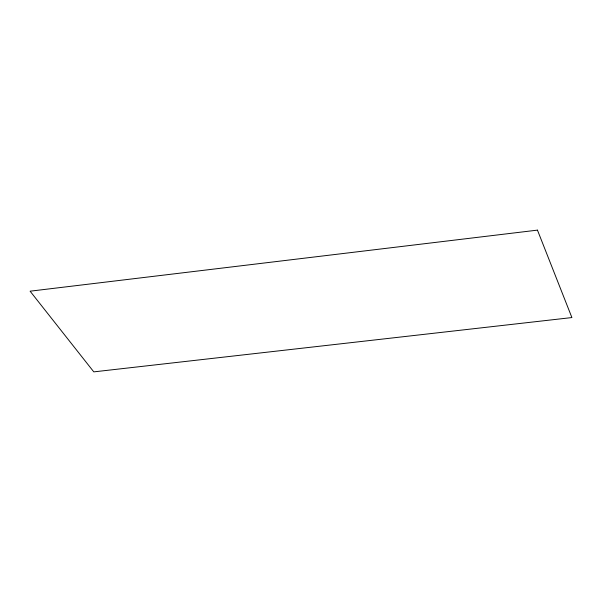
<?xml version="1.0" encoding="UTF-8"?>
<svg xmlns="http://www.w3.org/2000/svg" width="602" height="602" viewBox="0 0 602 602"><rect width="100%" height="100%" fill="white"/><g stroke="black" fill="none" stroke-linecap="round" stroke-linejoin="round"><path stroke-width="0.9" d="M537.458 230.13L30.1 291.187L93.792 371.87L571.9 317.563L537.458 230.13"/></g></svg>
